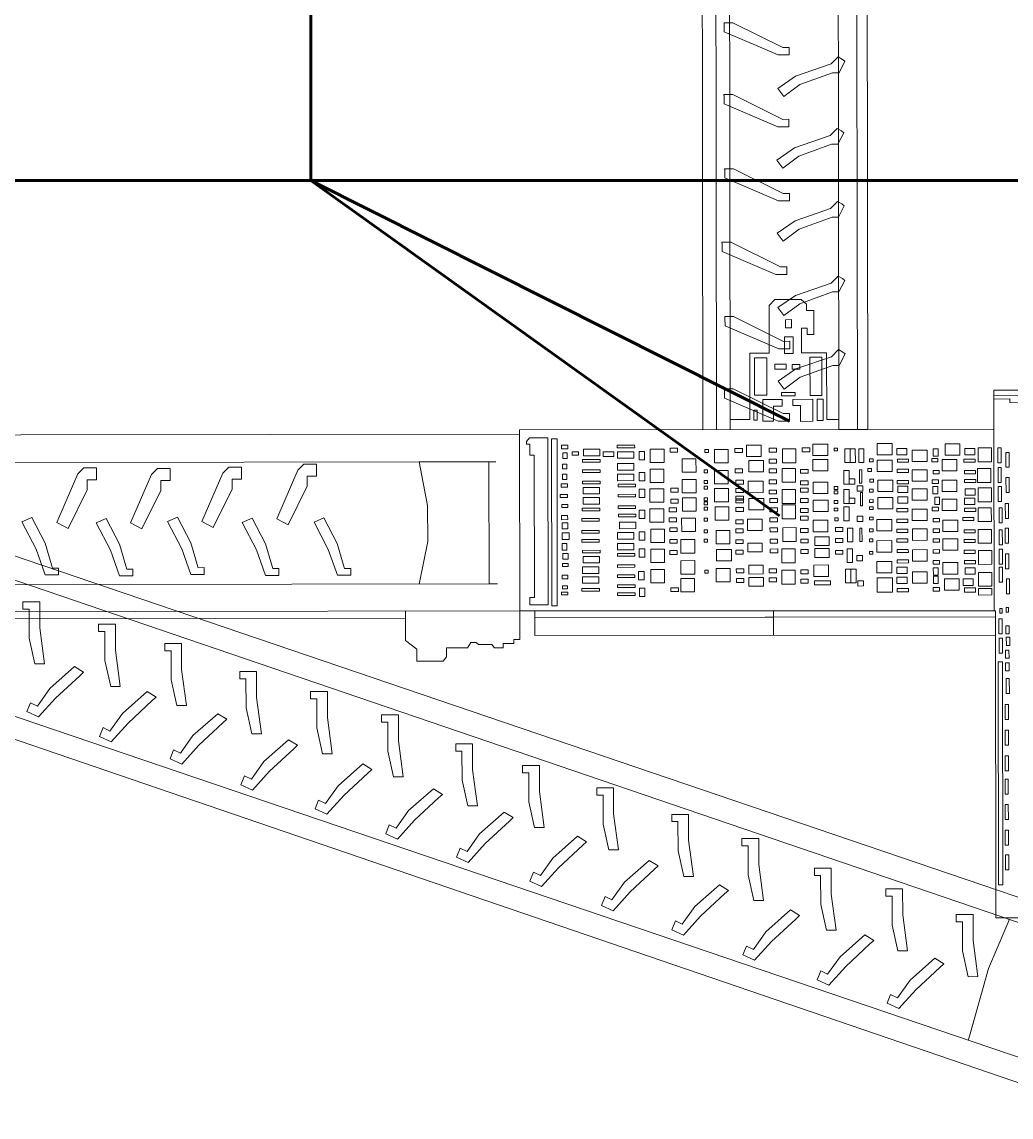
# Model space of a CAD drawing. Header units: millimetres. Extents: x 3191 to 879702, y -27549 to 222194.
# Drawn here: x 420167 to 427457, y -818 to 7248 of the extents above; entities that cross this region are included whole.
import ezdxf

# ---------------------------------------------------------------- set-up
doc = ezdxf.new("R2010")
doc.units = ezdxf.units.MM
doc.header["$MEASUREMENT"] = 0
doc.layers.add('Giant', color=31, linetype='Continuous')
doc.layers.add('Wires', color=170, linetype='Continuous')

msp = doc.modelspace()

# ---------------------------------------------------------------- linework, layer by layer
at = {"layer": 'Giant', "lineweight": 5}
for points in [[(427328.97234, 4247.99828), (426324.0417, 4246.5531), (426315.53711, 10160.38238), (425177.1604, 10158.74529), (425185.66499, 4244.91602)], [(425185.66499, 4244.91602), (425386.82015, 4245.2053), (425378.58801, 9969.58178), (425277.78589, 9897.02043), (425285.91389, 4245.06019)], [(426180.05738, 9974.42862), (426188.29483, 4246.35789), (426401.61134, 4246.66465), (426394.23367, 9376.86749)], [(425342.93625, 7235.82313), (425343.02487, 7174.20034), (425738.84091, 7005.27872), (425802.67621, 7005.37052), (425820.30781, 7005.39588), (425820.22866, 7060.43133), (425773.978, 7060.36481), (425406.73858, 7242.52449), (425341.61201, 7242.43083), (425341.62151, 7235.82124)], [(426214.12149, 6971.77919), (426182.93972, 6990.60623), (426131.10561, 6938.63402), (425868.75688, 6848.10346), (425738.11686, 6757.78456), (425782.57413, 6698.87388), (425899.53017, 6786.81411), (426141.57496, 6874.46688), (426188.31865, 6874.5341), (426231.13821, 6958.58445), (426214.12149, 6971.77919)], [(425342.21874, 6706.25225), (425342.30736, 6644.62946), (425738.12339, 6475.70785), (425801.95869, 6475.79965), (425819.59029, 6475.825), (425819.51115, 6530.86045), (425773.26048, 6530.79394), (425406.02106, 6712.95361), (425340.89449, 6712.85996), (425340.904, 6706.25036)], [(426206.54422, 6445.20282), (426175.36245, 6464.02985), (426123.52835, 6412.05764), (425861.17961, 6321.52708), (425730.53959, 6231.20819), (425774.99686, 6172.2975), (425891.9529, 6260.23773), (426133.9977, 6347.89051), (426180.74139, 6347.95773), (426223.56094, 6432.00807), (426206.54422, 6445.20282)], [(425346.68941, 6160.59878), (425346.77803, 6098.97599), (425742.59406, 5930.05437), (425806.42936, 5930.14617), (425824.06096, 5930.17153), (425823.98182, 5985.20698), (425777.73115, 5985.14046), (425410.49173, 6167.30014), (425345.36516, 6167.20648), (425345.37467, 6160.59689)], [(426209.52455, 5907.38081), (426178.34277, 5926.20785), (426126.50867, 5874.23564), (425864.15994, 5783.70508), (425733.51991, 5693.38618), (425777.97719, 5634.47549), (425894.93322, 5722.41573), (426136.97802, 5810.0685), (426183.72171, 5810.13572), (426226.54126, 5894.18606), (426209.52455, 5907.38081)], [(425326.6671, 5619.04943), (425326.75572, 5557.42665), (425722.57175, 5388.50503), (425786.40706, 5388.59683), (425804.03865, 5388.62218), (425803.95951, 5443.65763), (425757.70885, 5443.59112), (425390.46942, 5625.7508), (425325.34285, 5625.65714), (425325.35236, 5619.04754)], [(426213.3431, 5358.07665), (426182.16132, 5376.90369), (426130.32722, 5324.93148), (425867.97849, 5234.40092), (425737.33846, 5144.08202), (425781.79574, 5085.17133), (425898.75177, 5173.11157), (426140.79657, 5260.76434), (426187.54026, 5260.83156), (426230.35981, 5344.8819), (426213.3431, 5358.07665)], [(425386.82015, 4245.2053), (425386.71128, 4320.9152), (425531.66132, 4321.12365), (425530.95964, 4809.05418), (425673.44455, 4809.25909), (425672.93975, 5160.27976), (425715.32602, 5202.78019), (425908.59275, 5203.05812), (425948.81286, 5168.2653), (425948.87933, 5122.04264), (426001.93847, 5122.11895), (426002.19124, 4946.35268), (425952.91198, 4946.28181), (425952.84554, 4992.48222), (425912.67555, 4992.42445), (425912.93814, 4809.82604), (426097.11908, 4810.09091), (426097.82435, 4319.66788), (426188.18922, 4319.79783)], [(425348.23265, 5071.15058), (425348.32127, 5009.52779), (425744.1373, 4840.60617), (425807.97261, 4840.69797), (425825.6042, 4840.72333), (425825.52506, 4895.75878), (425779.2744, 4895.69226), (425412.03497, 5077.85194), (425346.9084, 5077.75828), (425346.91791, 5071.14869)], [(426215.67248, 4815.78054), (426184.49071, 4834.60757), (426132.6566, 4782.63536), (425870.30787, 4692.10481), (425739.66785, 4601.78591), (425784.12512, 4542.87522), (425901.08116, 4630.81545), (426143.12595, 4718.46823), (426189.86964, 4718.53545), (426232.6892, 4802.58579), (426215.67248, 4815.78054)], [(406903.96098, 4294.00161), (406906.12896, 2786.45763), (407136.70142, 2786.78921), (407136.63489, 2833.05637), (415409.79844, 2844.95389), (415867.63304, 2845.61229), (416374.79386, 2846.34163), (416378.08338, 558.90996), (418173.47775, 561.49189), (418170.11244, 2901.62229), (423836.21771, 2909.77063), (423834.34414, 4212.59521), (418320.13825, 4204.66531), (418319.6709, 4529.64819), (416235.40945, 4526.65084), (416235.72955, 4304.06105), (407174.40306, 4291.03009), (407174.33163, 4340.7022), (406904.83348, 4340.31464), (406903.96098, 4294.00161)], [(423834.34414, 4212.59521), (423834.30045, 4242.97264), (427328.97234, 4247.99828), (427328.55981, 4534.85915), (428569.97924, 4536.64441), (428570.25735, 4343.25256), (428523.49018, 4343.18531), (428528.73303, 697.47077), (428437.12385, 697.33903), (428406.5092, 697.295), (428406.57641, 650.56049), (427344.10243, 649.03257), (427340.85167, 2909.514), (423836.21771, 2909.77063)], [(425345.2889, 4538.70566), (425345.37752, 4477.08287), (425741.19355, 4308.16125), (425805.02886, 4308.25305), (425822.66045, 4308.27841), (425822.58131, 4363.31386), (425776.33064, 4363.24734), (425409.09122, 4545.40702), (425343.96465, 4545.31336), (425343.97416, 4538.70377)], [(427328.55981, 4534.85915), (427328.61869, 4493.91081), (428552.68826, 4495.67113), (428552.72641, 4469.14373), (428470.24997, 4469.02512), (428470.29209, 4439.73817), (427447.22604, 4445.7667), (427447.18978, 4470.98108), (427328.65191, 4470.81061)], [(425637.99189, 4467.51137), (425768.80849, 4467.6995), (425768.88097, 4417.29299), (425705.13958, 4417.20133), (425705.29819, 4306.90788), (425628.24506, 4306.79708), (425628.01325, 4467.98662), (425637.99189, 4467.51137)], [(425855.1282, 4423.73732), (425904.40746, 4423.80819), (425904.57634, 4306.37104), (425995.52815, 4306.50184), (425995.29497, 4468.64833), (425848.25543, 4468.43688), (425848.31972, 4423.72753), (425848.31972, 4423.72753), (425855.1282, 4423.73732)], [(427328.97234, 4247.99828), (427330.89719, 2909.51473)], [(423908.10347, 4184.88307), (424043.99121, 4185.07848), (424045.76074, 2954.60337), (423910.95297, 2954.40951), (423910.87363, 3009.57848), (423943.7656, 3009.62578), (423942.2594, 4056.99064), (423909.69612, 4056.94381), (423909.57757, 4139.37458), (423886.2879, 4139.34109), (423886.26114, 4157.94587), (423908.10347, 4184.88307)], [(417545.21532, 2841.64275), (418014.00957, 4028.56972), (428215.5524, 560.06574), (428247.17354, 643.85518), (428487.34638, 563.90606), (428034.87912, -818.1528), (427819.03345, -757.6192), (427849.18578, -680.97559), (417545.21532, 2841.64275)], [(417606.21162, 4023.73265), (417607.53978, 3100.16973), (423672.50419, 3108.89167), (423609.42016, 3108.80095), (423608.12615, 4008.61828), (423660.45748, 4008.69354), (418096.00517, 4000.69138)], [(420508.31758, 3517.63099), (420648.68125, 3801.11132), (420648.57474, 3875.17439), (420716.16645, 3875.2716), (420716.03997, 3963.22149), (420623.44473, 3963.08833), (420579.98003, 3919.51813), (420423.96946, 3561.95208), (420508.31758, 3517.63099)], [(421051.21783, 3513.76053), (421191.5815, 3797.24085), (421191.47499, 3871.30392), (421259.0667, 3871.40113), (421258.94022, 3959.35102), (421166.34498, 3959.21786), (421122.88028, 3915.64766), (420966.86971, 3558.08161), (421051.21783, 3513.76053)], [(421577.35856, 3523.81957), (421717.72223, 3807.2999), (421717.61573, 3881.36297), (421785.20743, 3881.46017), (421785.08095, 3969.41007), (421692.48572, 3969.27691), (421649.02101, 3925.70671), (421493.01045, 3568.14066), (421577.35856, 3523.81957)], [(422129.56711, 3544.82085), (422269.93078, 3828.30118), (422269.82427, 3902.36425), (422337.41598, 3902.46145), (422337.2895, 3990.41134), (422244.69426, 3990.27819), (422201.22956, 3946.70799), (422045.21899, 3589.14193), (422129.56711, 3544.82085)], [(423660.45748, 4008.69354), (423095.37769, 4007.88091), (423156.95321, 3685.5897), (423157.33169, 3422.40765), (423099.03283, 3131.41202), (423094.35448, 3108.06024)], [(427704.94914, -442.61398), (428007.75125, 446.78043), (418133.07247, 3810.57935), (417801.91282, 2918.87419), (427704.94914, -442.61398)], [(420167.42458, 3565.9673), (420240.74573, 3598.07482), (420338.28528, 3408.87317), (420385.6801, 3250.02141), (420392.88169, 3225.88406), (420438.11659, 3225.94911), (420438.18818, 3176.16723), (420339.18359, 3176.02485), (420271.95372, 3365.11431), (420167.42458, 3565.9673)], [(420714.55587, 3558.56444), (420787.87702, 3590.67196), (420885.41657, 3401.47031), (420932.81139, 3242.61855), (420940.01298, 3218.4812), (420985.24788, 3218.54625), (420985.31947, 3168.76437), (420886.31488, 3168.62199), (420819.08501, 3357.71144), (420714.55587, 3558.56444)], [(421240.53214, 3568.71226), (421313.85328, 3600.81978), (421411.39283, 3411.61814), (421458.78765, 3252.76638), (421465.98924, 3228.62903), (421511.22414, 3228.69408), (421511.29573, 3178.9122), (421412.29114, 3178.76982), (421345.06127, 3367.85927), (421240.53214, 3568.71226)], [(421790.59725, 3561.9145), (421863.91839, 3594.02201), (421961.45794, 3404.82037), (422008.85276, 3245.96861), (422016.05436, 3221.83126), (422061.28926, 3221.89631), (422061.36085, 3172.11443), (421962.35626, 3171.97205), (421895.12638, 3361.0615), (421790.59725, 3561.9145)], [(422320.03769, 3563.03195), (422393.35884, 3595.13947), (422490.89839, 3405.93782), (422538.29321, 3247.08607), (422545.4948, 3222.94871), (422590.7297, 3223.01376), (422590.80129, 3173.23188), (422491.7967, 3173.08951), (422424.56683, 3362.17896), (422320.03769, 3563.03195)], [(416538.3246, 2937.57576), (416822.09707, 2937.98385), (416822.2271, 2847.5637), (422994.53061, 2856.44)], [(420263.42619, 2519.7843), (420334.37518, 2519.88633), (420299.2455, 2786.1563), (420298.97074, 2977.21142), (420174.44612, 2977.03235), (420174.52312, 2923.48795), (420220.84421, 2923.55456), (420221.15228, 2709.33248), (420263.42619, 2519.7843)], [(422994.76673, 2692.24609), (422994.45566, 2908.5601), (423836.21771, 2909.77063), (423836.5205, 2699.22054), (423791.06807, 2699.15517), (423791.11003, 2669.97949), (423713.61082, 2669.86804), (423713.65765, 2637.30966), (423650.76144, 2637.21921), (423629.38327, 2663.00377), (423532.79687, 2662.86487), (423514.81399, 2678.55074), (423476.61611, 2678.49581), (423449.72206, 2638.04283), (423295.87405, 2637.82158), (423295.96929, 2571.59211), (423271.29271, 2540.11091), (423078.11989, 2539.83311), (423077.99396, 2627.40468), (422994.76673, 2692.24609)], [(423946.32756, 2730.06751), (423946.06914, 2909.76258), (427340.85167, 2909.514), (427341.10623, 2732.50149), (423946.32756, 2730.06751)], [(423946.32756, 2730.06751), (425706.13005, 2732.59825), (425705.94072, 2864.25604), (423946.13823, 2861.7253), (427340.91337, 2866.60727), (425705.94072, 2864.25604), (425705.87546, 2909.63372)], [(420821.65472, 2354.43443), (420892.60371, 2354.53646), (420857.47403, 2620.80643), (420857.19928, 2811.86155), (420732.67465, 2811.68248), (420732.75165, 2758.13808), (420779.07275, 2758.20469), (420779.38082, 2543.98261), (420821.65472, 2354.43443)], [(421308.61839, 2212.7277), (421379.56738, 2212.82974), (421344.4377, 2479.0997), (421344.16294, 2670.15483), (421219.63832, 2669.97575), (421219.71532, 2616.43136), (421266.03641, 2616.49797), (421266.34448, 2402.27588), (421308.61839, 2212.7277)], [(420554.97539, 2499.92966), (420372.85641, 2339.23453), (420281.12867, 2209.31394), (420230.02947, 2234.03205), (420203.85253, 2168.36567), (420289.97767, 2129.09893), (420415.26562, 2267.83608), (420593.01151, 2432.88681), (420621.22207, 2459.08249), (420554.97539, 2499.92966)], [(421860.99035, 2005.82012), (421931.93933, 2005.92215), (421896.80965, 2272.19212), (421896.5349, 2463.24725), (421772.01027, 2463.06817), (421772.08727, 2409.52377), (421818.40837, 2409.59039), (421818.71644, 2195.3683), (421860.99035, 2005.82012)], [(421090.33973, 2316.20914), (420908.22076, 2155.51401), (420816.49302, 2025.59342), (420765.39382, 2050.31153), (420739.21688, 1984.64515), (420825.34202, 1945.37841), (420950.62997, 2084.11556), (421128.37586, 2249.16629), (421156.58642, 2275.36197), (421090.33973, 2316.20914)], [(422383.57792, 1858.22266), (422454.52691, 1858.32469), (422419.39722, 2124.59466), (422419.12247, 2315.64978), (422294.59784, 2315.4707), (422294.67485, 2261.92631), (422340.99594, 2261.99292), (422341.30401, 2047.77084), (422383.57792, 1858.22266)], [(421609.99206, 2152.67317), (421427.87308, 1991.97805), (421336.14534, 1862.05746), (421285.04614, 1886.77557), (421258.8692, 1821.10918), (421344.99434, 1781.84244), (421470.28229, 1920.5796), (421648.02818, 2085.63033), (421676.23874, 2111.82601), (421609.99206, 2152.67317)], [(422906.19961, 1686.90186), (422977.14859, 1687.0039), (422942.01891, 1953.27386), (422941.74416, 2144.32899), (422817.21953, 2144.14991), (422817.29653, 2090.60552), (422863.61763, 2090.67213), (422863.9257, 1876.45004), (422906.19961, 1686.90186)], [(422132.61913, 1961.27876), (421950.50016, 1800.58364), (421858.77242, 1670.66305), (421807.67321, 1695.38116), (421781.49628, 1629.71477), (421867.62142, 1590.44803), (421992.90936, 1729.18519), (422170.65526, 1894.23592), (422198.86582, 1920.4316), (422132.61913, 1961.27876)], [(423452.64027, 1474.06604), (423523.58926, 1474.16807), (423488.45957, 1740.43804), (423488.18482, 1931.49316), (423363.6602, 1931.31408), (423363.7372, 1877.76969), (423410.05829, 1877.8363), (423410.36636, 1663.61421), (423452.64027, 1474.06604)], [(422678.70469, 1783.1373), (422496.58572, 1622.44218), (422404.85798, 1492.52159), (422353.75878, 1517.2397), (422327.58184, 1451.57332), (422413.70698, 1412.30657), (422538.99493, 1551.04373), (422716.74082, 1716.09446), (422744.95138, 1742.29014), (422678.70469, 1783.1373)], [(423945.56935, 1314.56423), (424016.51833, 1314.66626), (423981.38865, 1580.93623), (423981.1139, 1771.99135), (423856.58927, 1771.81228), (423856.66627, 1718.26788), (423902.98737, 1718.3345), (423903.29544, 1504.11241), (423945.56935, 1314.56423)], [(423199.27771, 1599.75159), (423017.15873, 1439.05646), (422925.43099, 1309.13587), (422874.33179, 1333.85398), (422848.15485, 1268.1876), (422934.27999, 1228.92086), (423059.56794, 1367.65801), (423237.31383, 1532.70875), (423265.52439, 1558.90442), (423199.27771, 1599.75159)], [(424491.94175, 1149.19731), (424562.89073, 1149.29934), (424527.76105, 1415.56931), (424527.4863, 1606.62443), (424402.96167, 1606.44536), (424403.03867, 1552.90096), (424449.35977, 1552.96758), (424449.66784, 1338.74549), (424491.94175, 1149.19731)], [(423721.87525, 1428.89811), (423539.75627, 1268.20298), (423448.02853, 1138.28239), (423396.92933, 1163.0005), (423370.75239, 1097.33412), (423456.87753, 1058.06738), (423582.16548, 1196.80453), (423759.91137, 1361.85526), (423788.12193, 1388.05094), (423721.87525, 1428.89811)], [(425044.27313, 954.17361), (425115.22212, 954.27564), (425080.09244, 1220.54561), (425079.81768, 1411.60074), (424955.29306, 1411.42166), (424955.37006, 1357.87726), (425001.69115, 1357.94388), (425001.99922, 1143.72179), (425044.27313, 954.17361)], [(424262.09147, 1250.72595), (424079.97249, 1090.03082), (423988.24475, 960.11024), (423937.14555, 984.82835), (423910.96861, 919.16196), (423997.09375, 879.89522), (424122.3817, 1018.63238), (424300.12759, 1183.68311), (424328.33815, 1209.87879), (424262.09147, 1250.72595)], [(425560.98707, 776.8801), (425631.93606, 776.98213), (425596.80637, 1043.2521), (425596.53162, 1234.30722), (425472.00699, 1234.12814), (425472.084, 1180.58375), (425518.40509, 1180.65036), (425518.71316, 966.42828), (425560.98707, 776.8801)], [(424789.11333, 1072.53482), (424606.99436, 911.8397), (424515.26662, 781.91911), (424464.16742, 806.63722), (424437.99048, 740.97084), (424524.11562, 701.70409), (424649.40357, 840.44125), (424827.14946, 1005.49198), (424855.36002, 1031.68766), (424789.11333, 1072.53482)], [(426095.55663, 558.10748), (426166.50562, 558.20951), (426131.37594, 824.47948), (426131.10118, 1015.5346), (426006.57656, 1015.35553), (426006.65356, 961.81113), (426052.97465, 961.87775), (426053.28272, 747.65566), (426095.55663, 558.10748)], [(425307.30975, 892.88446), (425125.19077, 732.18933), (425033.46303, 602.26874), (424982.36383, 626.98685), (424956.18689, 561.32047), (425042.31203, 522.05373), (425167.59998, 660.79088), (425345.34587, 825.84162), (425373.55643, 852.03729), (425307.30975, 892.88446)], [(426621.81268, 406.35369), (426692.76166, 406.45572), (426657.63198, 672.72569), (426657.35723, 863.78081), (426532.8326, 863.60173), (426532.90961, 810.05734), (426579.2307, 810.12395), (426579.53877, 595.90186), (426621.81268, 406.35369)], [(425831.38401, 707.34508), (425649.26503, 546.64995), (425557.53729, 416.72936), (425506.43809, 441.44748), (425480.26116, 375.78109), (425566.38629, 336.51435), (425691.67424, 475.2515), (425869.42013, 640.30224), (425897.6307, 666.49792), (425831.38401, 707.34508)], [(427140.49387, 216.11084), (427211.44286, 216.21287), (427176.31318, 482.48284), (427176.03842, 673.53796), (427051.5138, 673.35889), (427051.5908, 619.81449), (427097.91189, 619.8811), (427098.21996, 405.65902), (427140.49387, 216.11084)], [(427149.22316, -221.64633), (427289.32402, 277.23564), (427431.42461, 609.99009), (427443.77036, 638.89993)], [(426378.55693, 524.06438), (426196.43795, 363.36925), (426104.71021, 233.44866), (426053.61101, 258.16677), (426027.43407, 192.50039), (426113.55921, 153.23365), (426238.84716, 291.9708), (426416.59305, 457.02154), (426444.80361, 483.21722), (426378.55693, 524.06438)], [(426893.80812, 351.73153), (426711.68915, 191.0364), (426619.96141, 61.11582), (426568.86221, 85.83393), (426542.68527, 20.16754), (426628.81041, -19.0992), (426754.09836, 119.63796), (426931.84425, 284.68869), (426960.05481, 310.88437), (426893.80812, 351.73153)], [(427149.22316, -221.64633), (427140.93359, -251.16446)]]:
    msp.add_lwpolyline(points, dxfattribs=at)
for points in [[(425794.35232, 5055.23473), (425838.30219, 5055.29794), (425838.38933, 4994.69886), (425794.43946, 4994.63565)], [(425786.95032, 4929.19644), (425850.62129, 4929.288), (425850.79782, 4806.53202), (425787.12686, 4806.44046)], [(425565.87383, 4774.25373), (425656.07436, 4774.38344), (425656.47096, 4498.60533), (425566.27043, 4498.47562)], [(425974.40026, 4778.6245), (426062.32347, 4778.75094), (426062.72986, 4496.16294), (425974.80664, 4496.0365)], [(425716.00841, 4728.26914), (425797.87443, 4728.38687), (425797.92785, 4691.24406), (425716.06183, 4691.12633)], [(425844.10818, 4723.89117), (425900.19591, 4723.97183), (425900.24276, 4691.3912), (425844.15503, 4691.31054)], [(425765.56404, 4519.8373), (425865.60164, 4519.98116), (425865.63761, 4494.96707), (425765.60001, 4494.82321)], [(426027.90502, 4468.82876), (426071.10361, 4468.89088), (426071.32805, 4312.81987), (426028.12946, 4312.75775)], [(425560.19377, 4316.09064), (425584.53993, 4316.12565), (425584.43714, 4387.6072), (425560.09098, 4387.57219)], [(424069.38027, 4178.23833), (424110.95891, 4178.29813), (424112.72754, 2948.44614), (424071.1489, 2948.38635)], [(424143.30738, 4131.81033), (424191.34234, 4131.87941), (424191.38224, 4104.12801), (424143.34729, 4104.05893)], [(424553.79051, 4130.57577), (424682.63499, 4130.76106), (424682.66277, 4111.44412), (424553.81829, 4111.25884)], [(425505.7816, 4130.40924), (425615.51541, 4130.56705), (425615.63603, 4046.68973), (425505.90223, 4046.53193)], [(425996.33455, 4137.56853), (426106.06836, 4137.72633), (426106.18898, 4053.84902), (425996.45518, 4053.69121)], [(426469.68003, 4143.63485), (426579.41384, 4143.79265), (426579.53446, 4059.91534), (426469.80066, 4059.75753)], [(426969.92104, 4140.14812), (427079.65484, 4140.30593), (427079.77547, 4056.42861), (426970.04166, 4056.2708)], [(424152.99257, 4074.18491), (424185.03935, 4074.231), (424185.09923, 4032.59278), (424153.05245, 4032.54669)], [(424223.01623, 4081.02875), (424269.10255, 4081.09502), (424269.13801, 4056.43701), (424223.05169, 4056.37073)], [(424304.43194, 4100.41829), (424425.55233, 4100.59247), (424425.62165, 4052.38917), (424304.50126, 4052.21498)], [(424450.20727, 4081.82281), (424528.73948, 4081.93575), (424528.79053, 4046.43978), (424450.25831, 4046.32684)], [(424555.24474, 4082.55249), (424676.36513, 4082.72667), (424676.43445, 4034.52336), (424555.31406, 4034.34918)], [(424714.86598, 4084.33986), (424755.7403, 4084.39864), (424755.82844, 4023.10967), (424714.95412, 4023.05089)], [(424797.76333, 4101.95116), (424899.74957, 4102.09783), (424899.89157, 4003.35449), (424797.90534, 4003.20782)], [(424944.01801, 4109.19394), (424998.88491, 4109.27284), (424998.92667, 4080.23068), (424944.05977, 4080.15178)], [(425200.14938, 4098.85782), (425225.97462, 4098.89496), (425226.00547, 4077.4416), (425200.18023, 4077.40446)], [(425270.13579, 4098.95847), (425372.12202, 4099.10514), (425372.26402, 4000.3618), (425270.27779, 4000.21513)], [(425421.88509, 4105.58602), (425476.75199, 4105.66492), (425476.79376, 4076.62276), (425421.92685, 4076.54386)], [(425672.55122, 4108.08294), (425727.41812, 4108.16184), (425727.45988, 4079.11968), (425672.59298, 4079.04078)], [(425772.52616, 4102.81885), (425870.42731, 4102.95964), (425870.57424, 4000.7891), (425772.67309, 4000.64831)], [(425917.81595, 4111.66256), (425972.68285, 4111.74146), (425972.72462, 4082.6993), (425917.85772, 4082.6204)], [(426152.35928, 4109.79665), (426178.18452, 4109.83379), (426178.21538, 4088.38042), (426152.39013, 4088.34329)], [(426231.0885, 4103.52281), (426269.82637, 4103.57852), (426269.97176, 4002.47619), (426231.2339, 4002.42049)], [(426269.82637, 4103.57852), (426308.56423, 4103.63422), (426308.70962, 4002.5319), (426269.97176, 4002.47619)], [(426333.30951, 4103.66981), (426372.04737, 4103.72552), (426372.19277, 4002.6232), (426333.4549, 4002.56749)], [(426614.23672, 4107.18945), (426688.47255, 4107.2962), (426688.54059, 4059.98308), (426614.30476, 4059.87632)], [(426727.93471, 4093.4661), (426837.66852, 4093.62391), (426837.78914, 4009.74659), (426728.05534, 4009.58878)], [(426871.44548, 4033.34033), (426917.69615, 4033.40684), (426917.73324, 4007.61385), (426871.48258, 4007.54733)], [(426882.19842, 4049.51262), (426918.77635, 4049.56522), (426918.69903, 4103.33216), (426882.1211, 4103.27956)], [(427114.47321, 4106.84061), (427188.70905, 4106.94737), (427188.77709, 4059.63424), (427114.54125, 4059.52748)], [(427213.30719, 4111.34464), (427311.20833, 4111.48543), (427311.35526, 4009.31489), (427213.45412, 4009.1741)], [(427358.30345, 4112.06501), (427382.39136, 4112.09965), (427382.54968, 4002.0065), (427358.46177, 4001.97186)], [(427418.5727, 4077.74611), (427442.66061, 4077.78075), (427442.81893, 3967.6876), (427418.73102, 3967.65296)], [(424150.97431, 3991.99587), (424181.94112, 3992.0404), (424181.99178, 3956.81148), (424151.02497, 3956.76695)], [(424298.41297, 4024.85536), (424427.25746, 4025.04065), (424427.28524, 4005.72372), (424298.44075, 4005.53843)], [(424555.36953, 3995.78208), (424676.48992, 3995.95626), (424676.55924, 3947.75295), (424555.43885, 3947.57877)], [(424795.81489, 3954.89014), (424897.80112, 3955.0368), (424897.94312, 3856.29346), (424795.95689, 3856.1468)], [(425032.50014, 4030.85155), (425134.48637, 4030.99822), (425134.62837, 3932.25488), (425032.64214, 3932.10821)], [(425422.09852, 3957.17057), (425476.96543, 3957.24947), (425477.00719, 3928.20731), (425422.14029, 3928.12841)], [(425523.15299, 4017.51452), (425632.8868, 4017.67232), (425633.00742, 3933.79501), (425523.27362, 3933.6372)], [(425672.6672, 4027.43253), (425727.5341, 4027.51143), (425727.57587, 3998.46927), (425672.70896, 3998.39037)], [(425673.84922, 3956.46439), (425728.71613, 3956.54329), (425728.75789, 3927.50113), (425673.89099, 3927.42223)], [(425769.49196, 3959.78434), (425867.3931, 3959.92513), (425867.54003, 3857.75459), (425769.63889, 3857.6138)], [(425996.49537, 4025.73952), (426106.22918, 4025.89733), (426106.3498, 3942.02001), (425996.61599, 3941.86221)], [(426401.08663, 3958.51167), (426426.91187, 3958.54881), (426426.94272, 3937.09545), (426401.11748, 3937.05831)], [(426413.89715, 4029.52219), (426439.7224, 4029.55933), (426439.75325, 4008.10596), (426413.92801, 4008.06882)], [(426469.85788, 4019.96643), (426579.59169, 4020.12424), (426579.71231, 3936.24692), (426469.9785, 3936.08912)], [(426617.67425, 3953.43754), (426699.44636, 3953.55513), (426699.48041, 3929.87632), (426617.7083, 3929.75872)], [(426618.64598, 4028.70391), (426700.41809, 4028.8215), (426700.45214, 4005.14268), (426618.68003, 4005.02509)], [(426947.50131, 4024.94846), (427057.23512, 4025.10626), (427057.35574, 3941.22895), (426947.62193, 3941.07114)], [(427109.20974, 4028.34116), (427190.98185, 4028.45875), (427191.01591, 4004.77994), (427109.24379, 4004.66234)], [(427209.20694, 3958.62785), (427307.10809, 3958.76864), (427307.25502, 3856.59811), (427209.35387, 3856.45732)], [(427360.22754, 3965.87748), (427384.31545, 3965.91212), (427384.47377, 3855.81897), (427360.38586, 3855.78433)], [(424150.02679, 3916.21768), (424182.05009, 3916.26373), (424182.1038, 3878.92063), (424150.0805, 3878.87458)], [(424298.52259, 3948.6336), (424427.36707, 3948.81889), (424427.39485, 3929.50196), (424298.55036, 3929.31667)], [(424555.48199, 3917.57967), (424676.60238, 3917.75385), (424676.6717, 3869.55054), (424555.55131, 3869.37636)], [(424716.14362, 3930.56259), (424757.01793, 3930.62137), (424757.10607, 3869.3324), (424716.23175, 3869.27362)], [(425032.71975, 3878.14098), (425134.70598, 3878.28765), (425134.84798, 3779.5443), (425032.86175, 3779.39764)], [(425193.90804, 3949.36487), (425219.73328, 3949.40201), (425219.76413, 3927.94865), (425193.93889, 3927.91151)], [(425270.35693, 3945.17968), (425372.34317, 3945.32635), (425372.48517, 3846.58301), (425270.49894, 3846.43634)], [(425428.67546, 3873.30254), (425483.54236, 3873.38144), (425483.58412, 3844.33928), (425428.71722, 3844.26038)], [(425673.96677, 3874.72351), (425728.83368, 3874.80241), (425728.87544, 3845.76025), (425674.00854, 3845.68135)], [(425905.15567, 3952.50189), (425960.02257, 3952.5808), (425960.06433, 3923.53864), (425905.19743, 3923.45974)], [(426223.80303, 3945.43809), (426262.54089, 3945.4938), (426262.68629, 3844.39148), (426223.94842, 3844.33577)], [(426304.64057, 3844.45181), (426262.68629, 3844.39148), (426262.6306, 3883.11436), (426304.58488, 3883.17469)], [(426339.98866, 3948.72082), (426356.1177, 3948.74401), (426356.25842, 3850.89085), (426340.12938, 3850.86766)], [(426416.24858, 3880.0416), (426442.07382, 3880.07873), (426442.10467, 3858.62537), (426416.27943, 3858.58823)], [(426475.44456, 3873.71741), (426585.17836, 3873.87521), (426585.29898, 3789.9979), (426475.56518, 3789.84009)], [(426728.14197, 3949.34578), (426837.87578, 3949.50358), (426837.9964, 3865.62627), (426728.26259, 3865.46846)], [(426874.9127, 3875.27108), (426921.16336, 3875.33759), (426921.20046, 3849.54459), (426874.94979, 3849.47808)], [(426881.26849, 3945.18183), (426927.51915, 3945.24835), (426927.55624, 3919.45535), (426881.30558, 3919.38884)], [(426947.71935, 3873.32836), (427057.45316, 3873.48617), (427057.57378, 3789.60885), (426947.83998, 3789.45104)], [(427112.5718, 3943.40028), (427194.34391, 3943.51788), (427194.37796, 3919.83906), (427112.60585, 3919.72147)], [(427113.72109, 3878.86367), (427195.4932, 3878.98127), (427195.52726, 3855.30245), (427113.75515, 3855.18485)], [(427418.83984, 3891.98757), (427442.92775, 3892.02221), (427443.08607, 3781.92906), (427418.99816, 3781.89442)], [(424140.52579, 3845.76829), (424187.50425, 3845.83585), (424187.53802, 3822.35732), (424140.55955, 3822.28976)], [(424298.64298, 3864.91206), (424427.48747, 3865.09735), (424427.51525, 3845.78042), (424298.67076, 3845.59513)], [(424302.69916, 3819.71886), (424423.81955, 3819.89304), (424423.88887, 3771.68973), (424302.76848, 3771.51555)], [(424560.65919, 3843.83546), (424689.50367, 3844.02075), (424689.53145, 3824.70382), (424560.68697, 3824.51853)], [(424716.32149, 3806.87192), (424757.19581, 3806.9307), (424757.28395, 3745.64173), (424716.40963, 3745.58295)], [(424794.94484, 3808.92113), (424896.93107, 3809.0678), (424897.07307, 3710.32446), (424795.08684, 3710.17779)], [(424948.76317, 3813.45972), (425003.63007, 3813.53863), (425003.67183, 3784.49647), (424948.80493, 3784.41757)], [(425194.02248, 3869.78268), (425219.84773, 3869.81982), (425219.87858, 3848.36646), (425194.05334, 3848.32932)], [(425194.08281, 3827.8329), (425219.90805, 3827.87004), (425219.93891, 3806.41667), (425194.11366, 3806.37953)], [(425271.62867, 3811.8321), (425373.6149, 3811.97877), (425373.7569, 3713.23543), (425271.77067, 3713.08876)], [(425428.76516, 3810.9231), (425483.63207, 3811.002), (425483.67383, 3781.95984), (425428.80693, 3781.88094)], [(425519.07619, 3864.82002), (425628.81, 3864.97783), (425628.93062, 3781.10051), (425519.19681, 3780.94271)], [(425674.07347, 3800.52691), (425728.94038, 3800.60581), (425728.98214, 3771.56365), (425674.11524, 3771.48475)], [(425769.71621, 3803.84686), (425867.61736, 3803.98765), (425867.76429, 3701.81711), (425769.86314, 3701.67632)], [(425905.27632, 3868.60232), (425960.14322, 3868.68123), (425960.18499, 3839.63907), (425905.31809, 3839.56016)], [(425905.35518, 3813.76717), (425960.22208, 3813.84607), (425960.26385, 3784.80391), (425905.39694, 3784.72501)], [(425996.73508, 3859.05311), (426106.46889, 3859.21092), (426106.58951, 3775.3336), (425996.8557, 3775.17579)], [(426152.76755, 3825.89564), (426178.5928, 3825.93277), (426178.62365, 3804.47941), (426152.79841, 3804.44227)], [(426152.81396, 3793.62657), (426178.6392, 3793.66371), (426178.67006, 3772.21034), (426152.84481, 3772.17321)], [(426224.00718, 3803.47646), (426262.74505, 3803.53216), (426262.89044, 3702.42984), (426224.15257, 3702.37413)], [(426363.85501, 3792.6393), (426321.90073, 3792.57897), (426321.84504, 3831.30184), (426363.79932, 3831.36218)], [(426413.13733, 3806.90859), (426438.96257, 3806.94573), (426438.99342, 3785.49236), (426413.16818, 3785.45523)], [(426617.79334, 3870.62844), (426699.56545, 3870.74603), (426699.5995, 3847.06722), (426617.82739, 3846.94962)], [(426621.09359, 3828.66106), (426695.32942, 3828.76782), (426695.39746, 3781.45469), (426621.16163, 3781.34793)], [(426728.34302, 3809.54283), (426838.07682, 3809.70064), (426838.19745, 3725.82332), (426728.46364, 3725.66551)], [(426879.35755, 3772.0385), (426915.93548, 3772.0911), (426915.85816, 3825.85804), (426879.28023, 3825.80544)], [(427117.06154, 3808.9446), (427191.29738, 3809.05136), (427191.36542, 3761.73823), (427117.12958, 3761.63148)], [(427213.73249, 3815.60422), (427311.63363, 3815.74501), (427311.78056, 3713.57447), (427213.87942, 3713.43368)], [(427360.42792, 3826.54188), (427384.51583, 3826.57652), (427384.67415, 3716.48337), (427360.58624, 3716.44873)], [(424133.15005, 3766.7762), (424188.67432, 3766.85605), (424188.70655, 3744.44574), (424133.18228, 3744.36589)], [(424302.80701, 3744.7211), (424423.9274, 3744.89528), (424423.99672, 3696.69197), (424302.87633, 3696.51779)], [(424560.76726, 3768.68191), (424689.61175, 3768.8672), (424689.63953, 3749.55027), (424560.79504, 3749.36498)], [(424948.87915, 3732.80932), (425003.74605, 3732.88822), (425003.78781, 3703.84606), (424948.92091, 3703.76716)], [(425033.99302, 3743.72518), (425135.97925, 3743.87185), (425136.12125, 3645.12851), (425034.13502, 3644.98184)], [(425194.20497, 3742.88736), (425220.03021, 3742.9245), (425220.06106, 3721.47114), (425194.23582, 3721.434)], [(425194.24827, 3712.77699), (425220.07351, 3712.81413), (425220.10437, 3691.36076), (425194.27912, 3691.32362)], [(425428.84559, 3754.99747), (425483.71249, 3755.07637), (425483.75426, 3726.03421), (425428.88735, 3725.95531)], [(425428.8734, 3735.65828), (425483.7403, 3735.73718), (425483.78207, 3706.69503), (425428.91517, 3706.61612)], [(425523.55509, 3737.90863), (425633.2889, 3738.06643), (425633.40952, 3654.18912), (425523.67571, 3654.03131)], [(425679.54106, 3737.08698), (425734.40797, 3737.16589), (425734.44973, 3708.12373), (425679.58283, 3708.04482)], [(425905.46498, 3737.41188), (425960.33189, 3737.49078), (425960.37365, 3708.44862), (425905.50675, 3708.36972)], [(425998.00681, 3725.70553), (426107.74062, 3725.86334), (426107.86124, 3641.98602), (425998.12744, 3641.82821)], [(426152.91448, 3723.7251), (426178.73973, 3723.76224), (426178.77058, 3702.30887), (426152.94534, 3702.27173)], [(426304.84472, 3702.49018), (426262.89044, 3702.42984), (426262.83475, 3741.15272), (426304.78903, 3741.21306)], [(426345.60472, 3782.04213), (426361.73376, 3782.06533), (426361.87448, 3684.21217), (426345.74544, 3684.18897)], [(426413.24867, 3729.48509), (426439.07391, 3729.52223), (426439.10476, 3708.06886), (426413.27952, 3708.03172)], [(426474.54865, 3745.73006), (426584.28245, 3745.88787), (426584.40307, 3662.01055), (426474.66927, 3661.85275)], [(426621.20647, 3750.16934), (426695.4423, 3750.2761), (426695.51034, 3702.96297), (426621.27451, 3702.85621)], [(426893.46148, 3694.63512), (426930.03941, 3694.68772), (426929.96209, 3748.45466), (426893.38416, 3748.40206)], [(426947.92197, 3732.43494), (427057.65578, 3732.59275), (427057.7764, 3648.71543), (426948.04259, 3648.55762)], [(427113.92064, 3740.10669), (427188.15647, 3740.21345), (427188.22451, 3692.90032), (427113.98868, 3692.79356)], [(424146.07466, 3693.1544), (424189.86019, 3693.21737), (424189.89242, 3670.80706), (424146.10689, 3670.74409)], [(424296.76863, 3666.3318), (424425.61311, 3666.51709), (424425.64089, 3647.20016), (424296.7964, 3647.01487)], [(424560.8892, 3683.89216), (424689.73368, 3684.07745), (424689.76146, 3664.76052), (424560.91698, 3664.57523)], [(424715.48923, 3650.95518), (424756.36354, 3651.01396), (424756.45168, 3589.72499), (424715.57736, 3589.66621)], [(424795.15478, 3662.93143), (424897.14101, 3663.07809), (424897.28301, 3564.33475), (424795.29678, 3564.18809)], [(424936.05931, 3668.27487), (424990.92621, 3668.35377), (424990.96797, 3639.31161), (424936.10107, 3639.23271)], [(425194.30396, 3674.05411), (425220.1292, 3674.09125), (425220.16005, 3652.63788), (425194.33481, 3652.60074)], [(425275.06343, 3676.32894), (425377.04966, 3676.47561), (425377.19167, 3577.73226), (425275.20543, 3577.5856)], [(425428.96621, 3671.12015), (425483.83311, 3671.19905), (425483.87488, 3642.15689), (425429.00798, 3642.07799)], [(425679.64005, 3668.25373), (425734.50695, 3668.33263), (425734.54872, 3639.29047), (425679.68182, 3639.21157)], [(425769.87859, 3690.92738), (425867.77974, 3691.06817), (425867.92667, 3588.89763), (425770.02552, 3588.75684)], [(425905.57015, 3664.2835), (425960.43705, 3664.3624), (425960.47882, 3635.32025), (425905.61191, 3635.24134)], [(426152.99491, 3667.79947), (426178.82015, 3667.83661), (426178.85101, 3646.38324), (426153.02576, 3646.3461)], [(426224.1912, 3675.51292), (426262.92907, 3675.56863), (426263.07446, 3574.46631), (426224.3366, 3574.4106)], [(426413.32292, 3677.85458), (426439.14816, 3677.89172), (426439.17901, 3656.43836), (426413.35377, 3656.40122)], [(426613.79389, 3664.14475), (426695.566, 3664.26234), (426695.60005, 3640.58353), (426613.82794, 3640.46593)], [(426728.55952, 3658.99095), (426838.29333, 3659.14876), (426838.41395, 3575.27144), (426728.68015, 3575.11363)], [(426875.20192, 3674.15691), (426921.45258, 3674.22342), (426921.48968, 3648.43042), (426875.23901, 3648.36391)], [(427114.02574, 3667.02282), (427195.79785, 3667.14041), (427195.8319, 3643.4616), (427114.05979, 3643.344)], [(427212.86132, 3670.41412), (427310.76246, 3670.55491), (427310.90939, 3568.38437), (427213.00825, 3568.24358)], [(427367.5344, 3668.29982), (427391.62231, 3668.33446), (427391.78064, 3558.24131), (427367.69273, 3558.20667)], [(427413.94935, 3701.05854), (427438.03726, 3701.09318), (427438.19558, 3591.00003), (427414.10767, 3590.96539)], [(424144.05487, 3612.03357), (424188.89688, 3612.09806), (424188.93986, 3582.21023), (424144.09785, 3582.14574)], [(424148.40452, 3558.67336), (424190.05359, 3558.73325), (424190.11805, 3513.91264), (424148.46897, 3513.85274)], [(424292.58183, 3590.12612), (424421.42631, 3590.31141), (424421.45409, 3570.99448), (424292.6096, 3570.80919)], [(424563.13864, 3621.64935), (424691.98313, 3621.83464), (424692.01091, 3602.51771), (424563.16642, 3602.33242)], [(424570.99252, 3564.06581), (424692.11291, 3564.23999), (424692.18223, 3516.03668), (424571.06184, 3515.8625)], [(424936.16293, 3596.21471), (424991.02984, 3596.29361), (424991.0716, 3567.25145), (424936.2047, 3567.17255)], [(425028.83164, 3594.23379), (425130.81787, 3594.38045), (425130.95988, 3495.63711), (425028.97364, 3495.49045)], [(425194.42148, 3592.33548), (425220.24672, 3592.37262), (425220.27757, 3570.91925), (425194.45233, 3570.88212)], [(425426.95966, 3580.78595), (425481.82657, 3580.86485), (425481.86833, 3551.82269), (425427.00143, 3551.74379)], [(425513.02198, 3585.20485), (425622.75578, 3585.36265), (425622.87641, 3501.48534), (425513.1426, 3501.32753)], [(425679.74522, 3595.12535), (425734.61212, 3595.20425), (425734.65388, 3566.16209), (425679.78698, 3566.08319)], [(425905.65211, 3607.28965), (425960.51901, 3607.36856), (425960.56078, 3578.3264), (425905.69388, 3578.2475)], [(425997.14028, 3577.28853), (426106.87409, 3577.44634), (426106.99471, 3493.56902), (425997.26091, 3493.41121)], [(426157.39646, 3594.67727), (426183.2217, 3594.71441), (426183.25255, 3573.26104), (426157.42731, 3573.2239)], [(426364.17668, 3568.95904), (426322.2224, 3568.8987), (426322.16671, 3607.62158), (426364.12099, 3607.68192)], [(426413.43272, 3601.4993), (426439.25796, 3601.53644), (426439.28882, 3580.08307), (426413.46357, 3580.04593)], [(426467.24433, 3584.41841), (426576.97814, 3584.57621), (426577.09876, 3500.6989), (426467.36496, 3500.54109)], [(426613.9068, 3585.63077), (426695.67891, 3585.74837), (426695.71296, 3562.06955), (426613.94085, 3561.95196)], [(426881.77732, 3591.35709), (426928.02798, 3591.4236), (426928.06507, 3565.63061), (426881.81441, 3565.56409)], [(426953.51946, 3578.66388), (427063.25327, 3578.82169), (427063.37389, 3494.94437), (426953.64009, 3494.78657)], [(427100.15408, 3599.23769), (427181.92619, 3599.35529), (427181.96025, 3575.67647), (427100.18813, 3575.55887)], [(424147.42892, 3486.09979), (424199.76025, 3486.17505), (424199.83085, 3437.08156), (424147.49952, 3437.0063)], [(424292.7084, 3502.10946), (424421.55289, 3502.29475), (424421.58067, 3482.97782), (424292.73618, 3482.79253)], [(424556.10133, 3486.91004), (424677.22172, 3487.08422), (424677.29104, 3438.88092), (424556.17065, 3438.70673)], [(424715.71658, 3492.85901), (424756.5909, 3492.91779), (424756.67904, 3431.62882), (424715.80472, 3431.57004)], [(424800.88907, 3511.9869), (424902.87531, 3512.13356), (424903.01731, 3413.39022), (424801.03108, 3413.24356)], [(424941.64444, 3523.09406), (424996.51135, 3523.17296), (424996.55311, 3494.1308), (424941.68621, 3494.0519)], [(425194.54367, 3507.36769), (425220.36891, 3507.40483), (425220.39976, 3485.95147), (425194.57452, 3485.91433)], [(425282.82676, 3502.1313), (425384.81299, 3502.27796), (425384.95499, 3403.53462), (425282.96876, 3403.38796)], [(425427.05555, 3514.11138), (425481.92245, 3514.19029), (425481.96421, 3485.14813), (425427.09731, 3485.06922)], [(425679.85192, 3520.92875), (425734.71882, 3521.00765), (425734.76059, 3491.9655), (425679.89368, 3491.88659)], [(425774.4397, 3523.17896), (425872.34085, 3523.31975), (425872.48778, 3421.14921), (425774.58663, 3421.00842)], [(425905.78202, 3516.95853), (425960.64892, 3517.03743), (425960.69068, 3487.99527), (425905.82378, 3487.91637)], [(426161.7948, 3523.78052), (426216.66171, 3523.85942), (426216.70347, 3494.81726), (426161.83657, 3494.73836)], [(426251.29719, 3519.6141), (426290.03505, 3519.66981), (426290.18044, 3418.56749), (426251.44258, 3418.51178)], [(426341.66222, 3519.63278), (426357.79126, 3519.65597), (426357.93198, 3421.80281), (426341.80294, 3421.77962)], [(426413.55798, 3514.39507), (426439.38323, 3514.43221), (426439.41408, 3492.97885), (426413.58884, 3492.94171)], [(426614.0135, 3511.43418), (426695.78561, 3511.55177), (426695.81966, 3487.87295), (426614.04755, 3487.75536)], [(426728.76829, 3513.82466), (426838.50209, 3513.98247), (426838.62271, 3430.10515), (426728.88891, 3429.94735)], [(426881.88866, 3513.93359), (426928.13932, 3514.0001), (426928.17641, 3488.2071), (426881.92575, 3488.14059)], [(427109.95825, 3507.85226), (427191.73036, 3507.96985), (427191.76441, 3484.29103), (427109.9923, 3484.17344)], [(427213.09174, 3510.18152), (427310.99289, 3510.32231), (427311.13982, 3408.15177), (427213.23867, 3408.01098)], [(427367.76691, 3506.62068), (427391.85482, 3506.65532), (427392.01314, 3396.56217), (427367.92524, 3396.52753)], [(427412.4977, 3518.72473), (427436.58561, 3518.75937), (427436.74393, 3408.66622), (427412.65602, 3408.63158)], [(424148.62246, 3407.12002), (424183.86218, 3407.1707), (424183.93278, 3358.07721), (424148.69306, 3358.02653)], [(424292.80409, 3435.56842), (424421.64858, 3435.75371), (424421.67636, 3416.43678), (424292.83187, 3416.25149)], [(424556.21536, 3407.61716), (424677.33575, 3407.79134), (424677.40507, 3359.58803), (424556.28468, 3359.41385)], [(424941.76817, 3437.05805), (424996.63507, 3437.13696), (424996.67684, 3408.0948), (424941.80994, 3408.01589)], [(425023.68419, 3435.06167), (425125.67042, 3435.20834), (425125.81242, 3336.465), (425023.82619, 3336.31833)], [(425194.64262, 3438.55669), (425220.46787, 3438.59383), (425220.49872, 3417.14047), (425194.67348, 3417.10333)], [(425427.16999, 3434.52919), (425482.0369, 3434.60809), (425482.07866, 3405.56593), (425427.21176, 3405.48703)], [(425516.39815, 3408.81995), (425622.89206, 3408.97309), (425622.98487, 3344.43496), (425516.49096, 3344.28182)], [(425679.96947, 3439.18787), (425734.83637, 3439.26677), (425734.87814, 3410.22461), (425680.01123, 3410.14571)], [(425905.89339, 3439.51277), (425960.76029, 3439.59167), (425960.80206, 3410.54951), (425905.93515, 3410.47061)], [(426010.10882, 3456.79866), (426116.60273, 3456.95181), (426116.69554, 3392.41368), (426010.20163, 3392.26053)], [(426161.90925, 3444.19833), (426216.77615, 3444.27723), (426216.81792, 3415.23507), (426161.95101, 3415.15617)], [(426412.58472, 3440.19692), (426438.40996, 3440.23406), (426438.44082, 3418.7807), (426412.61557, 3418.74356)], [(426467.47012, 3427.41271), (426577.20393, 3427.57052), (426577.32455, 3343.6932), (426467.59074, 3343.53539)], [(426614.11556, 3440.46449), (426695.88767, 3440.58208), (426695.92172, 3416.90326), (426614.14961, 3416.78567)], [(426881.99229, 3441.87343), (426928.24295, 3441.93994), (426928.28004, 3416.14694), (426882.02938, 3416.08043)], [(426953.71587, 3442.08784), (427063.44968, 3442.24565), (427063.5703, 3358.36834), (426953.83649, 3358.21053)], [(427110.06034, 3436.86031), (427191.83245, 3436.97791), (427191.86651, 3413.29909), (427110.09439, 3413.18149)], [(424154.05775, 3333.48745), (424192.49041, 3333.54272), (424192.55179, 3290.85854), (424154.11914, 3290.80327)], [(424299.37463, 3356.1513), (424428.21911, 3356.33659), (424428.24689, 3337.01966), (424299.4024, 3336.83437)], [(424303.42942, 3311.91504), (424424.54981, 3312.08922), (424424.61913, 3263.88591), (424303.49874, 3263.71173)], [(424554.9611, 3332.90675), (424683.80558, 3333.09204), (424683.83336, 3313.77511), (424554.98888, 3313.58982)], [(424715.89753, 3367.03191), (424756.77185, 3367.09069), (424756.85999, 3305.80172), (424715.98567, 3305.74294)], [(424801.0994, 3365.73014), (424903.08564, 3365.87681), (424903.22764, 3267.13346), (424801.24141, 3266.9868)], [(424941.88569, 3355.33943), (424996.75259, 3355.41833), (424996.79436, 3326.37617), (424941.92746, 3326.29727)], [(425286.33669, 3363.33457), (425396.0705, 3363.49237), (425396.19112, 3279.61506), (425286.45731, 3279.45725)], [(425427.2798, 3358.1739), (425482.1467, 3358.25281), (425482.18847, 3329.21065), (425427.32156, 3329.13174)], [(425682.21105, 3366.08482), (425737.07796, 3366.16372), (425737.11972, 3337.12156), (425682.25282, 3337.04266)], [(425767.12921, 3366.16243), (425865.03036, 3366.30322), (425865.17729, 3264.13268), (425767.27614, 3263.99189)], [(425906.00316, 3363.17974), (425960.87007, 3363.25864), (425960.91183, 3334.21648), (425906.04493, 3334.13758)], [(426010.23565, 3368.60397), (426116.72956, 3368.75711), (426116.82237, 3304.21898), (426010.32846, 3304.06583)], [(426162.03608, 3356.00363), (426216.90298, 3356.08254), (426216.94475, 3327.04038), (426162.07785, 3326.96147)], [(426249.38034, 3366.90045), (426288.11821, 3366.95616), (426288.2636, 3265.85384), (426249.52574, 3265.79813)], [(426362.45778, 3278.60114), (426320.5035, 3278.5408), (426320.44781, 3317.26368), (426362.40209, 3317.32402)], [(426412.71619, 3348.77532), (426438.54144, 3348.81246), (426438.57229, 3327.3591), (426412.74704, 3327.32196)], [(426617.44335, 3363.02336), (426699.21546, 3363.14095), (426699.24951, 3339.46213), (426617.4774, 3339.34454)], [(426728.9879, 3361.11409), (426838.7217, 3361.2719), (426838.84233, 3277.39458), (426729.10852, 3277.23677)], [(426882.10827, 3361.22302), (426928.35893, 3361.28953), (426928.39603, 3335.49653), (426882.14536, 3335.43002)], [(427110.17476, 3357.30037), (427191.94687, 3357.41797), (427191.98092, 3333.73915), (427110.20881, 3333.62156)], [(427215.47436, 3355.33762), (427313.3755, 3355.47841), (427313.52243, 3253.30787), (427215.62129, 3253.16708)], [(427367.97222, 3363.85788), (427392.06013, 3363.89252), (427392.21845, 3253.79937), (427368.13054, 3253.76473)], [(427414.48119, 3331.23279), (427438.5691, 3331.26743), (427438.72742, 3221.17428), (427414.63951, 3221.13964)], [(424149.89229, 3258.77286), (424192.59785, 3258.83427), (424192.63008, 3236.42396), (424149.92452, 3236.36255)], [(424297.39081, 3233.68152), (424418.5112, 3233.8557), (424418.58052, 3185.6524), (424297.46013, 3185.47822)], [(424555.07996, 3250.25343), (424683.92445, 3250.43872), (424683.95223, 3231.12179), (424555.10774, 3230.9365)], [(425023.9069, 3280.19241), (425125.89313, 3280.33908), (425126.03514, 3181.59573), (425024.0489, 3181.44907)], [(425523.08799, 3246.43794), (425629.5819, 3246.59109), (425629.67471, 3182.05296), (425523.1808, 3181.89981)], [(426001.90991, 3248.217), (426111.64371, 3248.37481), (426111.76433, 3164.49749), (426002.03053, 3164.33968)], [(426467.68973, 3274.70214), (426577.42354, 3274.85994), (426577.54416, 3190.98263), (426467.81036, 3190.82482)], [(426615.49559, 3231.80759), (426689.73143, 3231.91434), (426689.79947, 3184.60122), (426615.56363, 3184.49446)], [(426617.55312, 3286.69032), (426699.32523, 3286.80792), (426699.35928, 3263.1291), (426617.58717, 3263.01151)], [(426882.22425, 3280.57261), (426928.47492, 3280.63912), (426928.51201, 3254.84612), (426882.26135, 3254.77961)], [(426883.45886, 3173.04028), (426920.0368, 3173.09288), (426919.95947, 3226.85982), (426883.38154, 3226.80722)], [(426953.9695, 3265.72071), (427063.70331, 3265.87852), (427063.82393, 3182.0012), (426954.09013, 3181.84339)], [(427113.52446, 3280.94975), (427195.29657, 3281.06734), (427195.33062, 3257.38852), (427113.55851, 3257.27093)], [(427116.81669, 3228.23339), (427191.05252, 3228.34015), (427191.12057, 3181.02703), (427116.88473, 3180.92027)], [(427368.1627, 3231.39893), (427392.25061, 3231.43357), (427392.40894, 3121.34042), (427368.32103, 3121.30578)], [(424148.1824, 3174.38105), (424189.97234, 3174.44115), (424190.01395, 3145.51027), (424148.22401, 3145.45017)], [(424297.49422, 3161.77714), (424418.61461, 3161.95132), (424418.68393, 3113.74802), (424297.56354, 3113.57384)], [(424555.18647, 3176.19036), (424684.03096, 3176.37565), (424684.05874, 3157.05872), (424555.21425, 3156.87343)], [(424710.73812, 3199.84813), (424751.61244, 3199.90691), (424751.70058, 3138.61794), (424710.82626, 3138.55916)], [(424801.31594, 3215.156), (424903.30218, 3215.30267), (424903.44418, 3116.55933), (424801.45794, 3116.41266)], [(425021.86405, 3149.79992), (425123.85028, 3149.94659), (425123.99229, 3051.20325), (425022.00605, 3051.05658)], [(425199.26743, 3210.1869), (425225.09267, 3210.22404), (425225.12352, 3188.77068), (425199.29828, 3188.73354)], [(425283.22937, 3222.16934), (425385.2156, 3222.316), (425385.3576, 3123.57266), (425283.37137, 3123.42599)], [(425431.77566, 3219.46761), (425486.64256, 3219.54651), (425486.68433, 3190.50435), (425431.81743, 3190.42545)], [(425431.87618, 3149.56614), (425486.74309, 3149.64504), (425486.78485, 3120.60288), (425431.91795, 3120.52398)], [(425524.29632, 3157.17658), (425630.79023, 3157.32973), (425630.88305, 3092.7916), (425524.38913, 3092.63845)], [(425673.82862, 3219.8157), (425728.69552, 3219.8946), (425728.73729, 3190.85245), (425673.87038, 3190.77354)], [(425673.9245, 3153.14114), (425728.79141, 3153.22004), (425728.83317, 3124.17788), (425673.96627, 3124.09898)], [(425767.35346, 3210.22495), (425865.25461, 3210.36574), (425865.40154, 3108.1952), (425767.50039, 3108.05441)], [(425906.22124, 3211.53738), (425961.08814, 3211.61628), (425961.1299, 3182.57413), (425906.263, 3182.49522)], [(426236.68308, 3217.13117), (426275.42094, 3217.18687), (426275.56633, 3116.08455), (426236.82847, 3116.02884)], [(426275.42094, 3217.18687), (426314.15881, 3217.24258), (426314.3042, 3116.14026), (426275.56633, 3116.08455)], [(426469.20138, 3154.10677), (426583.23157, 3154.27076), (426583.38467, 3047.8051), (426469.35449, 3047.64111)], [(426615.59922, 3159.74742), (426689.83506, 3159.85418), (426689.9031, 3112.54105), (426615.66726, 3112.4343)], [(426729.22297, 3197.65458), (426838.95677, 3197.81239), (426839.07739, 3113.93507), (426729.34359, 3113.77727)], [(426883.547, 3111.75131), (426920.12493, 3111.80391), (426920.04761, 3165.57085), (426883.46968, 3165.51825)], [(426964.89386, 3146.36288), (427074.62767, 3146.52069), (427074.74829, 3062.64337), (426965.01449, 3062.48557)], [(427215.70635, 3194.01454), (427313.6075, 3194.15533), (427313.75443, 3091.9848), (427215.85328, 3091.84401)], [(427421.62477, 3147.19774), (427445.71268, 3147.23238), (427445.871, 3037.13923), (427421.78309, 3037.10459)], [(424150.43442, 3094.02303), (424187.95145, 3094.07698), (424187.98071, 3073.73634), (424150.46367, 3073.68239)], [(424294.40271, 3074.91309), (424423.2472, 3075.09838), (424423.27498, 3055.78145), (424294.43049, 3055.59616)], [(424556.37448, 3101.06063), (424685.21897, 3101.24592), (424685.24675, 3081.92899), (424556.40226, 3081.7437)], [(424717.36917, 3078.34769), (424758.24349, 3078.40647), (424758.33163, 3017.1175), (424717.45731, 3017.05872)], [(424949.81635, 3081.10771), (425004.68325, 3081.18662), (425004.72502, 3052.14446), (424949.85811, 3052.06556)], [(425906.31866, 3143.7946), (425961.18556, 3143.8735), (425961.22732, 3114.83134), (425906.36042, 3114.75244)], [(426008.72142, 3131.83537), (426125.9915, 3132.00402), (426126.03326, 3102.96186), (426008.76318, 3102.79321)], [(426368.10014, 3093.62923), (426326.14586, 3093.5689), (426326.09018, 3132.29178), (426368.04446, 3132.35211)], [(426617.8578, 3074.82722), (426699.62991, 3074.94481), (426699.66396, 3051.26599), (426617.89185, 3051.1484)], [(426882.51037, 3081.61713), (426928.76103, 3081.68364), (426928.79812, 3055.89064), (426882.54746, 3055.82413)], [(427102.94319, 3145.40417), (427177.17903, 3145.51093), (427177.24707, 3098.1978), (427103.01123, 3098.09105)], [(427113.81371, 3079.81332), (427193.40241, 3079.92778), (427193.44878, 3047.68097), (427113.86008, 3047.56651)], [(427216.01895, 3074.59695), (427313.9201, 3074.73774), (427313.98814, 3027.42461), (427216.08699, 3027.28382)], [(424143.00981, 3049.0136), (424190.15262, 3049.0814), (424190.18187, 3028.74076), (424143.03906, 3028.67296)], [(424556.45785, 3043.08758), (424685.30234, 3043.27287), (424685.33012, 3023.95594), (424556.48563, 3023.77065)], [(427374.39984, 2926.69827), (427390.59931, 2926.72157), (427390.64783, 2892.9837), (427374.44836, 2892.9604)], [(427420.28765, 2934.19729), (427436.48712, 2934.22058), (427436.53564, 2900.48272), (427420.33617, 2900.45942)], [(427366.99615, 2850.82178), (427391.08405, 2850.85642), (427391.24238, 2740.76327), (427367.15447, 2740.72863)], [(427417.12211, 2800.86558), (427442.10216, 2800.90151), (427442.18758, 2741.50417), (427417.20753, 2741.46825)], [(427368.91284, 2709.77504), (427393.00075, 2709.80968), (427393.15908, 2599.71653), (427369.07117, 2599.68189)], [(427421.28252, 2715.83684), (427446.26258, 2715.87276), (427446.34799, 2656.47542), (427421.36794, 2656.4395)], [(427416.0176, 2622.02624), (427440.99765, 2622.06216), (427441.08307, 2562.66482), (427416.10301, 2562.6289)], [(427362.7703, 891.67878), (427395.47445, 891.72581), (427393.11064, 2535.44525), (427360.40649, 2535.39822)], [(427416.15153, 2528.89104), (427441.13159, 2528.92696), (427441.217, 2469.52962), (427416.23695, 2469.4937)], [(427419.25472, 2411.72517), (427443.34263, 2411.75981), (427443.50095, 2301.66666), (427419.41304, 2301.63202)], [(427412.65038, 2220.79368), (427436.73828, 2220.82832), (427436.89661, 2110.73517), (427412.8087, 2110.70053)], [(427412.92247, 2031.58568), (427437.01038, 2031.62032), (427437.1687, 1921.52717), (427413.0808, 1921.49253)], [(427413.19511, 1841.99935), (427437.28302, 1842.03399), (427437.44135, 1731.94084), (427413.35344, 1731.9062)], [(427411.70514, 1669.99161), (427435.79305, 1670.02625), (427435.95137, 1559.9331), (427411.86346, 1559.89846)], [(427411.97227, 1484.23306), (427436.06018, 1484.2677), (427436.21851, 1374.17455), (427412.1306, 1374.13991)], [(427412.24437, 1295.02506), (427436.33228, 1295.05971), (427436.4906, 1184.96655), (427412.40269, 1184.93191)], [(427415.9325, 1113.9449), (427440.02041, 1113.97954), (427440.17873, 1003.88639), (427416.09082, 1003.85175)]]:
    msp.add_lwpolyline(points, close=True, dxfattribs=at)
at = {"layer": 'Wires', "lineweight": 60}
for points in [[(422295.4344, 22411.65367), (422295.4344, 6080.71508), (422295.4344, 7566.64581), (422609.39571, 7564.00058), (422295.4344, 7563.85633), (422295.4344, 9749.07386), (422557.04402, 9749.07386), (422295.4344, 9749.07386), (422295.4344, 12444.90233), (422511.87218, 12444.90233), (422295.4344, 12444.90233), (422295.4344, 15128.34694), (422500.45339, 15130.66251)], [(422295.4344, 6080.71508), (407469.94616, 6080.71508), (417302.51665, 6080.71508), (417302.51665, 3669.16125)], [(422295.4344, 6080.71508), (425749.33959, 3609.93703)], [(422295.4344, 6080.71508), (425822.66045, 4308.27841)], [(422295.4344, 6080.71508), (427970.21231, 6080.71508), (427970.21231, 2470.43284)]]:
    msp.add_lwpolyline(points, dxfattribs=at)

doc.saveas('drawing.dxf')
